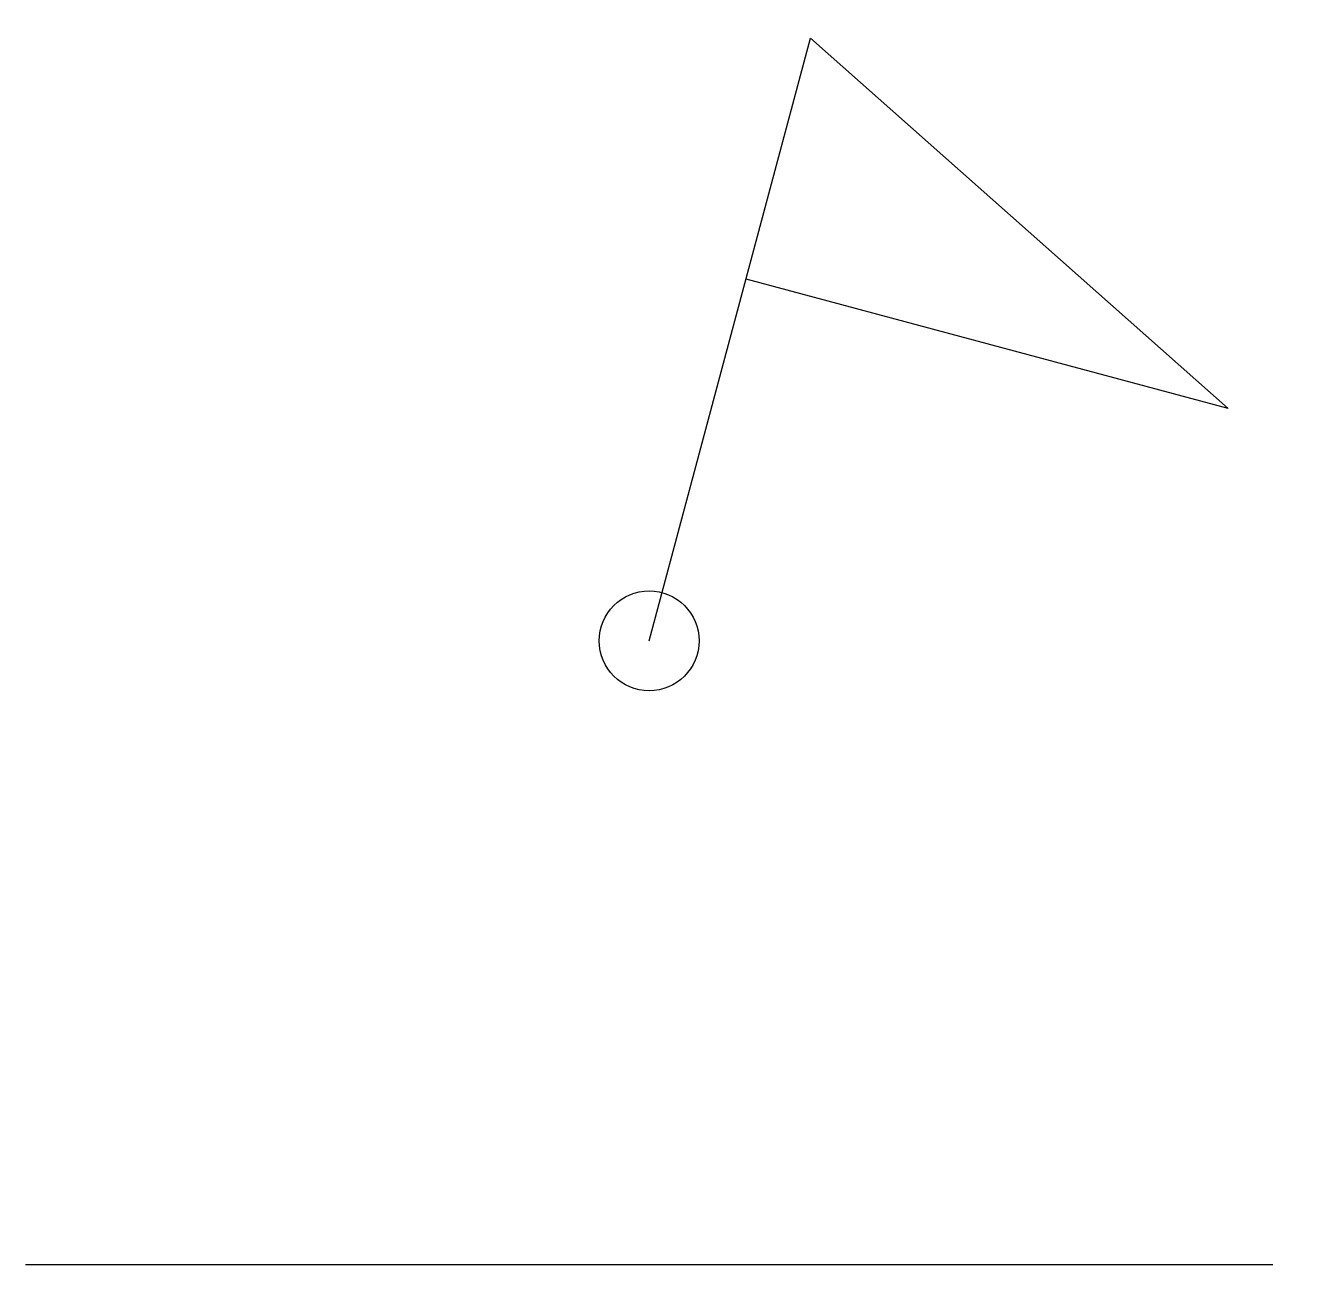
# Model space of a CAD drawing. Header units: metres. Extents: x 0 to 10.2, y 0 to 9.9.
import ezdxf

# ---------------------------------------------------------------- set-up
doc = ezdxf.new("R2010")
doc.units = ezdxf.units.M
doc.layers.add('MyLines', color=7, linetype='Continuous')

# ---------------------------------------------------------------- blocks, each defined once
blk = doc.blocks.new('FLAG')
blk.add_lwpolyline([(0, 0), (0, 5), (4, 3), (0, 3)])
at = {"color": 2}
blk.add_circle((0, 0), 0.4, dxfattribs=at)

msp = doc.modelspace()

# ---------------------------------------------------------------- linework, layer by layer
at = {"layer": 'MyLines'}
msp.add_line((0, 0), (10, 0), dxfattribs=at)

# ---------------------------------------------------------------- block references
at = {"rotation": -15}
msp.add_blockref('FLAG', (5, 5), dxfattribs=at)

doc.saveas('drawing.dxf')
